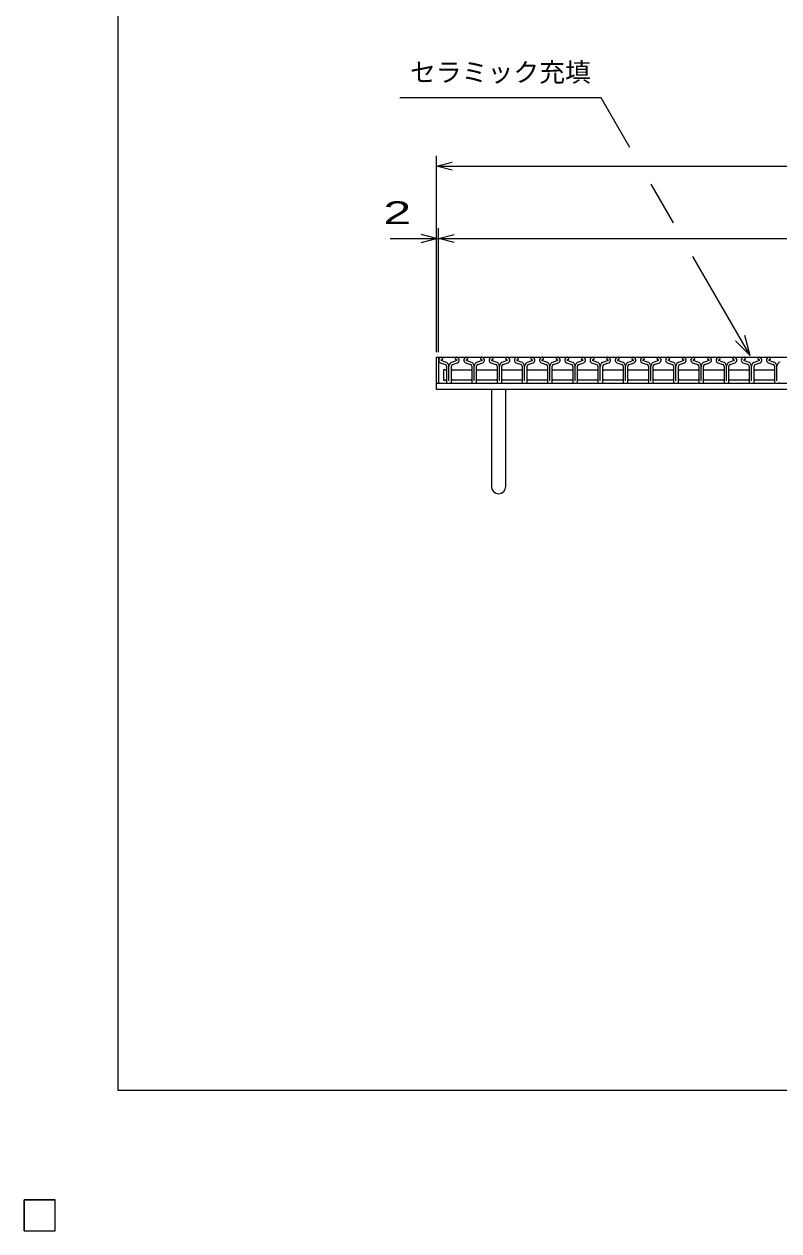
# Model space of a CAD drawing. Units: millimetres, scale not verified. Extents: x -1820 to 1731, y -1282 to 1054.
# Drawn here: x -1820 to -1090, y -1282 to -114 of the extents above; entities that cross this region are included whole.
import ezdxf
from ezdxf.enums import TextEntityAlignment as Align

# ---------------------------------------------------------------- set-up
doc = ezdxf.new("R2010")
doc.units = ezdxf.units.MM
doc.header["$LTSCALE"] = 10
for name, color, linetype, lineweight in [('0_2', 150, 'Continuous', 25), ('16', 3, 'Continuous', 25), ('19', 6, 'Continuous', 25), ('22', 2, 'Continuous', 25)]:
    doc.layers.add(name, color=color, linetype=linetype, lineweight=lineweight)
doc.styles.add('ベクトル', font='')
doc.styles.get('ベクトル').set_extended_font_data('ベクトル')

msp = doc.modelspace()

# ---------------------------------------------------------------- linework, layer by layer
at = {"layer": '0_2'}
for p, q in [((-1729, -1146.5), (-1729, 1053.5)), ((1731, -1146.5), (-1729, -1146.5))]:
    msp.add_line(p, q, dxfattribs=at)
at = {"layer": '0_2', "color": 4}
for p, q in [((-1261.71, -185.73), (-1456.71, -185.73)), ((-1233.92, -233.87), (-1261.71, -185.73)), ((-1191.86, -306.72), (-1213.48, -269.27)), ((-1117.65, -435.26), (-1172.96, -339.46))]:
    msp.add_line(p, q, dxfattribs=at)
at = {"layer": '0_2', "color": 4, "lineweight": 13}
for p, q in [((-1117.65, -435.26), (-1122.82, -415.94)), ((-1131.79, -421.11), (-1117.65, -435.26))]:
    msp.add_line(p, q, dxfattribs=at)
at = {"layer": '16'}
for p, q in [((-1419, -437), (-423, -437)), ((-1419, -437), (-1419, -462)), ((-1417.38, -442.18), (-1412.51, -443.89)), ((-1412.3, -441.53), (-1416.62, -440.01)), ((-1416.46, -439.31), (-1415.02, -438.61)), ((-1415.02, -438.61), (-1415.02, -438.38)), ((-1401.4, -440.01), (-1405.72, -441.53)), ((-1405.51, -443.89), (-1400.64, -442.18)), ((-1403, -438.38), (-1403, -438.61)), ((-1403, -438.61), (-1401.56, -439.31)), ((-1392.98, -442.18), (-1388.11, -443.89)), ((-1387.9, -441.53), (-1392.22, -440.01)), ((-1392.06, -439.31), (-1390.62, -438.61)), ((-1390.62, -438.61), (-1390.62, -438.38)), ((-1377, -440.01), (-1381.32, -441.53)), ((-1381.11, -443.89), (-1376.24, -442.18)), ((-1378.6, -438.38), (-1378.6, -438.61)), ((-1378.6, -438.61), (-1377.16, -439.31)), ((-1368.58, -442.18), (-1363.71, -443.89)), ((-1363.5, -441.53), (-1367.82, -440.01)), ((-1367.66, -439.31), (-1366.22, -438.61)), ((-1366.22, -438.61), (-1366.22, -438.38)), ((-1352.6, -440.01), (-1356.92, -441.53)), ((-1356.71, -443.89), (-1351.84, -442.18)), ((-1354.2, -438.38), (-1354.2, -438.61)), ((-1354.2, -438.61), (-1352.76, -439.31)), ((-1344.18, -442.18), (-1339.31, -443.89)), ((-1339.1, -441.53), (-1343.42, -440.01)), ((-1343.26, -439.31), (-1341.82, -438.61)), ((-1341.82, -438.61), (-1341.82, -438.38)), ((-1328.2, -440.01), (-1332.52, -441.53)), ((-1332.31, -443.89), (-1327.44, -442.18)), ((-1329.8, -438.38), (-1329.8, -438.61)), ((-1329.8, -438.61), (-1328.36, -439.31)), ((-1319.78, -442.18), (-1314.91, -443.89)), ((-1314.7, -441.53), (-1319.02, -440.01)), ((-1318.86, -439.31), (-1317.42, -438.61)), ((-1317.42, -438.61), (-1317.42, -438.38)), ((-1303.8, -440.01), (-1308.12, -441.53)), ((-1307.91, -443.89), (-1303.04, -442.18)), ((-1305.4, -438.38), (-1305.4, -438.61)), ((-1305.4, -438.61), (-1303.96, -439.31)), ((-1295.38, -442.18), (-1290.51, -443.89)), ((-1290.3, -441.53), (-1294.62, -440.01)), ((-1294.46, -439.31), (-1293.02, -438.61)), ((-1293.02, -438.61), (-1293.02, -438.38)), ((-1279.4, -440.01), (-1283.72, -441.53)), ((-1283.51, -443.89), (-1278.64, -442.18)), ((-1281, -438.38), (-1281, -438.61)), ((-1281, -438.61), (-1279.56, -439.31)), ((-1270.98, -442.18), (-1266.11, -443.89)), ((-1265.9, -441.53), (-1270.22, -440.01)), ((-1270.06, -439.31), (-1268.62, -438.61)), ((-1268.62, -438.61), (-1268.62, -438.38)), ((-1255, -440.01), (-1259.32, -441.53)), ((-1259.11, -443.89), (-1254.24, -442.18)), ((-1256.6, -438.38), (-1256.6, -438.61)), ((-1256.6, -438.61), (-1255.16, -439.31)), ((-1246.58, -442.18), (-1241.71, -443.89)), ((-1241.5, -441.53), (-1245.82, -440.01)), ((-1245.66, -439.31), (-1244.22, -438.61)), ((-1244.22, -438.61), (-1244.22, -438.38)), ((-1230.6, -440.01), (-1234.92, -441.53)), ((-1234.71, -443.89), (-1229.84, -442.18)), ((-1232.2, -438.38), (-1232.2, -438.61)), ((-1232.2, -438.61), (-1230.76, -439.31)), ((-1222.18, -442.18), (-1217.31, -443.89)), ((-1217.1, -441.53), (-1221.42, -440.01)), ((-1221.26, -439.31), (-1219.82, -438.61)), ((-1219.82, -438.61), (-1219.82, -438.38)), ((-1206.2, -440.01), (-1210.52, -441.53)), ((-1210.31, -443.89), (-1205.44, -442.18)), ((-1207.8, -438.38), (-1207.8, -438.61)), ((-1207.8, -438.61), (-1206.36, -439.31)), ((-1197.78, -442.18), (-1192.91, -443.89)), ((-1192.7, -441.53), (-1197.02, -440.01)), ((-1196.86, -439.31), (-1195.42, -438.61)), ((-1195.42, -438.61), (-1195.42, -438.38)), ((-1181.8, -440.01), (-1186.12, -441.53)), ((-1185.91, -443.89), (-1181.04, -442.18)), ((-1183.4, -438.38), (-1183.4, -438.61)), ((-1183.4, -438.61), (-1181.96, -439.31)), ((-1173.38, -442.18), (-1168.51, -443.89)), ((-1168.3, -441.53), (-1172.62, -440.01)), ((-1172.46, -439.31), (-1171.02, -438.61)), ((-1171.02, -438.61), (-1171.02, -438.38)), ((-1157.4, -440.01), (-1161.72, -441.53)), ((-1161.51, -443.89), (-1156.64, -442.18)), ((-1159, -438.38), (-1159, -438.61)), ((-1159, -438.61), (-1157.56, -439.31)), ((-1148.98, -442.18), (-1144.11, -443.89)), ((-1143.9, -441.53), (-1148.22, -440.01)), ((-1148.06, -439.31), (-1146.62, -438.61)), ((-1146.62, -438.61), (-1146.62, -438.38)), ((-1133, -440.01), (-1137.32, -441.53)), ((-1137.11, -443.89), (-1132.24, -442.18)), ((-1134.6, -438.38), (-1134.6, -438.61)), ((-1134.6, -438.61), (-1133.16, -439.31)), ((-1124.58, -442.18), (-1119.71, -443.89)), ((-1119.5, -441.53), (-1123.82, -440.01)), ((-1123.66, -439.31), (-1122.22, -438.61)), ((-1122.22, -438.61), (-1122.22, -438.38)), ((-1108.6, -440.01), (-1112.92, -441.53)), ((-1112.71, -443.89), (-1107.84, -442.18)), ((-1110.2, -438.38), (-1110.2, -438.61)), ((-1110.2, -438.61), (-1108.76, -439.31)), ((-1100.18, -442.18), (-1095.31, -443.89)), ((-1095.1, -441.53), (-1099.42, -440.01)), ((-1099.26, -439.31), (-1097.82, -438.61)), ((-1097.82, -438.61), (-1097.82, -438.38)), ((-1412.25, -449), (-1414.25, -449)), ((-1414.25, -449), (-1414.25, -459)), ((-1411.25, -450), (-1412.25, -449)), ((-1411.31, -445.59), (-1411.31, -461.31)), ((-1409, -459.71), (-1409, -445.64)), ((-1406.75, -450), (-1405.75, -449)), ((-1406.71, -461.31), (-1406.71, -445.59)), ((-1405.75, -449), (-1387.85, -449)), ((-1387.85, -449), (-1386.85, -450)), ((-1386.91, -445.59), (-1386.91, -461.31)), ((-1384.6, -459.71), (-1384.6, -445.64)), ((-1382.35, -450), (-1381.35, -449)), ((-1382.31, -461.31), (-1382.31, -445.59)), ((-1381.35, -449), (-1363.45, -449)), ((-1363.45, -449), (-1362.45, -450)), ((-1362.51, -445.59), (-1362.51, -461.31)), ((-1360.2, -459.71), (-1360.2, -445.64)), ((-1357.95, -450), (-1356.95, -449)), ((-1357.91, -461.31), (-1357.91, -445.59)), ((-1356.95, -449), (-1339.05, -449)), ((-1339.05, -449), (-1338.05, -450)), ((-1338.11, -445.59), (-1338.11, -461.31)), ((-1335.8, -459.71), (-1335.8, -445.64)), ((-1333.55, -450), (-1332.55, -449)), ((-1333.51, -461.31), (-1333.51, -445.59)), ((-1332.55, -449), (-1314.65, -449)), ((-1314.65, -449), (-1313.65, -450)), ((-1313.71, -445.59), (-1313.71, -461.31)), ((-1311.4, -459.71), (-1311.4, -445.64)), ((-1309.15, -450), (-1308.15, -449)), ((-1309.11, -461.31), (-1309.11, -445.59)), ((-1308.15, -449), (-1290.25, -449)), ((-1290.25, -449), (-1289.25, -450)), ((-1289.31, -445.59), (-1289.31, -461.31)), ((-1287, -459.71), (-1287, -445.64)), ((-1284.75, -450), (-1283.75, -449)), ((-1284.71, -461.31), (-1284.71, -445.59)), ((-1283.75, -449), (-1265.85, -449)), ((-1265.85, -449), (-1264.85, -450)), ((-1264.91, -445.59), (-1264.91, -461.31)), ((-1262.6, -459.71), (-1262.6, -445.64)), ((-1260.35, -450), (-1259.35, -449)), ((-1260.31, -461.31), (-1260.31, -445.59)), ((-1259.35, -449), (-1241.45, -449)), ((-1241.45, -449), (-1240.45, -450)), ((-1240.51, -445.59), (-1240.51, -461.31)), ((-1238.2, -459.71), (-1238.2, -445.64)), ((-1235.95, -450), (-1234.95, -449)), ((-1235.91, -461.31), (-1235.91, -445.59)), ((-1234.95, -449), (-1217.05, -449)), ((-1217.05, -449), (-1216.05, -450)), ((-1216.11, -445.59), (-1216.11, -461.31)), ((-1213.8, -459.71), (-1213.8, -445.64)), ((-1211.55, -450), (-1210.55, -449)), ((-1211.51, -461.31), (-1211.51, -445.59)), ((-1210.55, -449), (-1192.65, -449)), ((-1192.65, -449), (-1191.65, -450)), ((-1191.71, -445.59), (-1191.71, -461.31)), ((-1189.4, -459.71), (-1189.4, -445.64)), ((-1187.15, -450), (-1186.15, -449)), ((-1187.11, -461.31), (-1187.11, -445.59)), ((-1186.15, -449), (-1168.25, -449)), ((-1168.25, -449), (-1167.25, -450)), ((-1167.31, -445.59), (-1167.31, -461.31)), ((-1165, -459.71), (-1165, -445.64)), ((-1162.75, -450), (-1161.75, -449)), ((-1162.71, -461.31), (-1162.71, -445.59)), ((-1161.75, -449), (-1143.85, -449)), ((-1143.85, -449), (-1142.85, -450)), ((-1142.91, -445.59), (-1142.91, -461.31)), ((-1140.6, -459.71), (-1140.6, -445.64)), ((-1138.35, -450), (-1137.35, -449)), ((-1138.31, -461.31), (-1138.31, -445.59)), ((-1137.35, -449), (-1119.45, -449)), ((-1119.45, -449), (-1118.45, -450)), ((-1118.51, -445.59), (-1118.51, -461.31)), ((-1116.2, -459.71), (-1116.2, -445.64)), ((-1113.95, -450), (-1112.95, -449)), ((-1113.91, -461.31), (-1113.91, -445.59)), ((-1112.95, -449), (-1095.05, -449)), ((-1095.05, -449), (-1094.05, -450)), ((-1094.11, -445.59), (-1094.11, -461.31)), ((-1091.8, -459.71), (-1091.8, -445.64)), ((-1419, -462), (-423, -462)), ((-1414.25, -459), (-1412.25, -459)), ((-1412.25, -459), (-1411.25, -458)), ((-1410.61, -462.01), (-1407.41, -462.01)), ((-1405.75, -459), (-1406.75, -458)), ((-1387.85, -459), (-1405.75, -459)), ((-1386.85, -458), (-1387.85, -459)), ((-1386.21, -462.01), (-1383.01, -462.01)), ((-1381.35, -459), (-1382.35, -458)), ((-1363.45, -459), (-1381.35, -459)), ((-1362.45, -458), (-1363.45, -459)), ((-1361.81, -462.01), (-1358.61, -462.01)), ((-1356.95, -459), (-1357.95, -458)), ((-1339.05, -459), (-1356.95, -459)), ((-1338.05, -458), (-1339.05, -459)), ((-1337.41, -462.01), (-1334.21, -462.01)), ((-1332.55, -459), (-1333.55, -458)), ((-1314.65, -459), (-1332.55, -459)), ((-1313.65, -458), (-1314.65, -459)), ((-1313.01, -462.01), (-1309.81, -462.01)), ((-1308.15, -459), (-1309.15, -458)), ((-1290.25, -459), (-1308.15, -459)), ((-1289.25, -458), (-1290.25, -459)), ((-1288.61, -462.01), (-1285.41, -462.01)), ((-1283.75, -459), (-1284.75, -458)), ((-1265.85, -459), (-1283.75, -459)), ((-1264.85, -458), (-1265.85, -459)), ((-1264.21, -462.01), (-1261.01, -462.01)), ((-1259.35, -459), (-1260.35, -458)), ((-1241.45, -459), (-1259.35, -459)), ((-1240.45, -458), (-1241.45, -459)), ((-1239.81, -462.01), (-1236.61, -462.01)), ((-1234.95, -459), (-1235.95, -458)), ((-1217.05, -459), (-1234.95, -459)), ((-1216.05, -458), (-1217.05, -459)), ((-1215.41, -462.01), (-1212.21, -462.01)), ((-1210.55, -459), (-1211.55, -458)), ((-1192.65, -459), (-1210.55, -459)), ((-1191.65, -458), (-1192.65, -459)), ((-1191.01, -462.01), (-1187.81, -462.01)), ((-1186.15, -459), (-1187.15, -458)), ((-1168.25, -459), (-1186.15, -459)), ((-1167.25, -458), (-1168.25, -459)), ((-1166.61, -462.01), (-1163.41, -462.01)), ((-1161.75, -459), (-1162.75, -458)), ((-1143.85, -459), (-1161.75, -459)), ((-1142.85, -458), (-1143.85, -459)), ((-1142.21, -462.01), (-1139.01, -462.01)), ((-1137.35, -459), (-1138.35, -458)), ((-1119.45, -459), (-1137.35, -459)), ((-1118.45, -458), (-1119.45, -459)), ((-1117.81, -462.01), (-1114.61, -462.01)), ((-1112.95, -459), (-1113.95, -458)), ((-1095.05, -459), (-1112.95, -459)), ((-1094.05, -458), (-1095.05, -459)), ((-1093.41, -462.01), (-1090.21, -462.01)), ((-1820, -1252.5), (-1790, -1252.5)), ((-1820, -1282.5), (-1820, -1252.5)), ((-1820, -1252.5), (-1790, -1252.5)), ((-1820, -1282.5), (-1820, -1252.5)), ((-1820, -1252.5), (-1790, -1252.5)), ((-1820, -1282.5), (-1820, -1252.5)), ((-1820, -1252.5), (-1790, -1252.5)), ((-1820, -1282.5), (-1820, -1252.5)), ((-1820, -1252.5), (-1790, -1252.5)), ((-1820, -1282.5), (-1820, -1252.5)), ((-1790, -1282.5), (-1790, -1252.5)), ((-1790, -1282.5), (-1790, -1252.5)), ((-1790, -1282.5), (-1790, -1252.5)), ((-1790, -1282.5), (-1790, -1252.5)), ((-1790, -1282.5), (-1790, -1252.5)), ((-1820, -1282.5), (-1790, -1282.5)), ((-1820, -1282.5), (-1790, -1282.5)), ((-1820, -1282.5), (-1790, -1282.5)), ((-1820, -1282.5), (-1790, -1282.5)), ((-1820, -1282.5), (-1790, -1282.5))]:
    msp.add_line(p, q, dxfattribs=at)
for centre, radius, start, end in [((-1416.31, -439.7), 2.7, 90.98, 246.68), ((-1416.29, -439.72), 0.44, 111.91, 222.33), ((-1416.47, -438.45), 1.45, 2.5, 85.55), ((-1413.59, -445.94), 4.6, 3.78, 73.7), ((-1404.43, -445.94), 4.6, 106.3, 176.22), ((-1401.55, -438.45), 1.45, 94.45, 177.5), ((-1401.71, -439.7), 2.7, 293.32, 89.02002), ((-1401.73, -439.72), 0.44, 317.67, 68.08999), ((-1391.91, -439.7), 2.7, 90.98, 246.68), ((-1391.89, -439.72), 0.44, 111.91, 222.33), ((-1392.07, -438.45), 1.45, 2.5, 85.55), ((-1389.19, -445.94), 4.6, 3.78, 73.7), ((-1380.03, -445.94), 4.6, 106.3, 176.22), ((-1377.15, -438.45), 1.45, 94.45, 177.5), ((-1377.31, -439.7), 2.7, 293.32, 89.02002), ((-1377.33, -439.72), 0.44, 317.67, 68.08999), ((-1367.51, -439.7), 2.7, 90.98, 246.68), ((-1367.49, -439.72), 0.44, 111.91, 222.33), ((-1367.67, -438.45), 1.45, 2.5, 85.55), ((-1364.79, -445.94), 4.6, 3.78, 73.7), ((-1355.63, -445.94), 4.6, 106.3, 176.22), ((-1352.75, -438.45), 1.45, 94.45, 177.5), ((-1352.91, -439.7), 2.7, 293.32, 89.02002), ((-1352.93, -439.72), 0.44, 317.67, 68.08999), ((-1343.11, -439.7), 2.7, 90.98, 246.68), ((-1343.09, -439.72), 0.44, 111.91, 222.33), ((-1343.27, -438.45), 1.45, 2.5, 85.55), ((-1340.39, -445.94), 4.6, 3.78, 73.7), ((-1331.23, -445.94), 4.6, 106.3, 176.22), ((-1328.35, -438.45), 1.45, 94.45, 177.5), ((-1328.51, -439.7), 2.7, 293.32, 89.02002), ((-1328.53, -439.72), 0.44, 317.67, 68.08999), ((-1318.71, -439.7), 2.7, 90.98, 246.68), ((-1318.69, -439.72), 0.44, 111.91, 222.33), ((-1318.87, -438.45), 1.45, 2.5, 85.55), ((-1315.99, -445.94), 4.6, 3.78, 73.7), ((-1306.83, -445.94), 4.6, 106.3, 176.22), ((-1303.95, -438.45), 1.45, 94.45, 177.5), ((-1304.11, -439.7), 2.7, 293.32, 89.02002), ((-1304.13, -439.72), 0.44, 317.67, 68.08999), ((-1294.31, -439.7), 2.7, 90.98, 246.68), ((-1294.29, -439.72), 0.44, 111.91, 222.33), ((-1294.47, -438.45), 1.45, 2.5, 85.55), ((-1291.59, -445.94), 4.6, 3.78, 73.7), ((-1282.43, -445.94), 4.6, 106.3, 176.22), ((-1279.55, -438.45), 1.45, 94.45, 177.5), ((-1279.71, -439.7), 2.7, 293.32, 89.02002), ((-1279.73, -439.72), 0.44, 317.67, 68.08999), ((-1269.91, -439.7), 2.7, 90.98, 246.68), ((-1269.89, -439.72), 0.44, 111.91, 222.33), ((-1270.07, -438.45), 1.45, 2.5, 85.55), ((-1267.19, -445.94), 4.6, 3.78, 73.7), ((-1258.03, -445.94), 4.6, 106.3, 176.22), ((-1255.15, -438.45), 1.45, 94.45, 177.5), ((-1255.31, -439.7), 2.7, 293.32, 89.02002), ((-1255.33, -439.72), 0.44, 317.67, 68.08999), ((-1245.51, -439.7), 2.7, 90.98, 246.68), ((-1245.49, -439.72), 0.44, 111.91, 222.33), ((-1245.67, -438.45), 1.45, 2.5, 85.55), ((-1242.79, -445.94), 4.6, 3.78, 73.7), ((-1233.63, -445.94), 4.6, 106.3, 176.22), ((-1230.75, -438.45), 1.45, 94.45, 177.5), ((-1230.91, -439.7), 2.7, 293.32, 89.02002), ((-1230.93, -439.72), 0.44, 317.67, 68.08999), ((-1221.11, -439.7), 2.7, 90.98, 246.68), ((-1221.09, -439.72), 0.44, 111.91, 222.33), ((-1221.27, -438.45), 1.45, 2.5, 85.55), ((-1218.39, -445.94), 4.6, 3.78, 73.7), ((-1209.23, -445.94), 4.6, 106.3, 176.22), ((-1206.35, -438.45), 1.45, 94.45, 177.5), ((-1206.51, -439.7), 2.7, 293.32, 89.02002), ((-1206.53, -439.72), 0.44, 317.67, 68.08999), ((-1196.71, -439.7), 2.7, 90.98, 246.68), ((-1196.69, -439.72), 0.44, 111.91, 222.33), ((-1196.87, -438.45), 1.45, 2.5, 85.55), ((-1193.99, -445.94), 4.6, 3.78, 73.7), ((-1184.83, -445.94), 4.6, 106.3, 176.22), ((-1181.95, -438.45), 1.45, 94.45, 177.5), ((-1182.11, -439.7), 2.7, 293.32, 89.02002), ((-1182.13, -439.72), 0.44, 317.67, 68.08999), ((-1172.31, -439.7), 2.7, 90.98, 246.68), ((-1172.29, -439.72), 0.44, 111.91, 222.33), ((-1172.47, -438.45), 1.45, 2.5, 85.55), ((-1169.59, -445.94), 4.6, 3.78, 73.7), ((-1160.43, -445.94), 4.6, 106.3, 176.22), ((-1157.55, -438.45), 1.45, 94.45, 177.5), ((-1157.71, -439.7), 2.7, 293.32, 89.02002), ((-1157.73, -439.72), 0.44, 317.67, 68.08999), ((-1147.91, -439.7), 2.7, 90.98, 246.68), ((-1147.89, -439.72), 0.44, 111.91, 222.33), ((-1148.07, -438.45), 1.45, 2.5, 85.55), ((-1145.19, -445.94), 4.6, 3.78, 73.7), ((-1136.03, -445.94), 4.6, 106.3, 176.22), ((-1133.15, -438.45), 1.45, 94.45, 177.5), ((-1133.31, -439.7), 2.7, 293.32, 89.02002), ((-1133.33, -439.72), 0.44, 317.67, 68.08999), ((-1123.51, -439.7), 2.7, 90.98, 246.68), ((-1123.49, -439.72), 0.44, 111.91, 222.33), ((-1123.67, -438.45), 1.45, 2.5, 85.55), ((-1120.79, -445.94), 4.6, 3.78, 73.7), ((-1111.63, -445.94), 4.6, 106.3, 176.22), ((-1108.75, -438.45), 1.45, 94.45, 177.5), ((-1108.91, -439.7), 2.7, 293.32, 89.02002), ((-1108.93, -439.72), 0.44, 317.67, 68.08999), ((-1099.11, -439.7), 2.7, 90.98, 246.68), ((-1099.09, -439.72), 0.44, 111.91, 222.33), ((-1099.27, -438.45), 1.45, 2.5, 85.55), ((-1096.39, -445.94), 4.6, 3.78, 73.7), ((-1087.23, -445.94), 4.6, 106.3, 176.22), ((-1413.11, -445.59), 1.8, 0, 70.58), ((-1404.91, -445.59), 1.8, 109.42, 180), ((-1388.71, -445.59), 1.8, 0, 70.58), ((-1380.51, -445.59), 1.8, 109.42, 180), ((-1364.31, -445.59), 1.8, 0, 70.58), ((-1356.11, -445.59), 1.8, 109.42, 180), ((-1339.91, -445.59), 1.8, 0, 70.58), ((-1331.71, -445.59), 1.8, 109.42, 180), ((-1315.51, -445.59), 1.8, 0, 70.58), ((-1307.31, -445.59), 1.8, 109.42, 180), ((-1291.11, -445.59), 1.8, 0, 70.58), ((-1282.91, -445.59), 1.8, 109.42, 180), ((-1266.71, -445.59), 1.8, 0, 70.58), ((-1258.51, -445.59), 1.8, 109.42, 180), ((-1242.31, -445.59), 1.8, 0, 70.58), ((-1234.11, -445.59), 1.8, 109.42, 180), ((-1217.91, -445.59), 1.8, 0, 70.58), ((-1209.71, -445.59), 1.8, 109.42, 180), ((-1193.51, -445.59), 1.8, 0, 70.58), ((-1185.31, -445.59), 1.8, 109.42, 180), ((-1169.11, -445.59), 1.8, 0, 70.58), ((-1160.91, -445.59), 1.8, 109.42, 180), ((-1144.71, -445.59), 1.8, 0, 70.58), ((-1136.51, -445.59), 1.8, 109.42, 180), ((-1120.31, -445.59), 1.8, 0, 70.58), ((-1112.11, -445.59), 1.8, 109.42, 180), ((-1095.91, -445.59), 1.8, 0, 70.58), ((-1410.61, -461.31), 0.7, 180, 270), ((-1407.41, -461.31), 0.7, 270, 0), ((-1386.21, -461.31), 0.7, 180, 270), ((-1383.01, -461.31), 0.7, 270, 0), ((-1361.81, -461.31), 0.7, 180, 270), ((-1358.61, -461.31), 0.7, 270, 0), ((-1337.41, -461.31), 0.7, 180, 270), ((-1334.21, -461.31), 0.7, 270, 0), ((-1313.01, -461.31), 0.7, 180, 270), ((-1309.81, -461.31), 0.7, 270, 0), ((-1288.61, -461.31), 0.7, 180, 270), ((-1285.41, -461.31), 0.7, 270, 0), ((-1264.21, -461.31), 0.7, 180, 270), ((-1261.01, -461.31), 0.7, 270, 0), ((-1239.81, -461.31), 0.7, 180, 270), ((-1236.61, -461.31), 0.7, 270, 0), ((-1215.41, -461.31), 0.7, 180, 270), ((-1212.21, -461.31), 0.7, 270, 0), ((-1191.01, -461.31), 0.7, 180, 270), ((-1187.81, -461.31), 0.7, 270, 0), ((-1166.61, -461.31), 0.7, 180, 270), ((-1163.41, -461.31), 0.7, 270, 0), ((-1142.21, -461.31), 0.7, 180, 270), ((-1139.01, -461.31), 0.7, 270, 0), ((-1117.81, -461.31), 0.7, 180, 270), ((-1114.61, -461.31), 0.7, 270, 0), ((-1093.41, -461.31), 0.7, 180, 270), ((-1090.21, -461.31), 0.7, 270, 0)]:
    msp.add_arc(centre, radius, start, end, dxfattribs=at)
at = {"layer": '19'}
for p, q in [((-1421, -462), (-1421, -437)), ((-1421, -437), (-1419, -437)), ((-1421, -462), (-421, -462)), ((-1421, -468), (-1421, -462)), ((-421, -468), (-1421, -468)), ((-1368, -468), (-1368, -562)), ((-1354, -562), (-1354, -468))]:
    msp.add_line(p, q, dxfattribs=at)
msp.add_arc((-1361, -562), 7, 180, 0, dxfattribs=at)
at = {"layer": '22', "color": 4}
for p, q in [((-1421, -432), (-1421, -242)), ((-1421, -252), (-1406, -248)), ((-1406, -256), (-1421, -252)), ((-1421, -252), (-421, -252)), ((-1421, -432), (-1421, -312)), ((-1419, -432), (-1419, -312)), ((-1466, -322), (-1421, -322)), ((-1421, -322), (-1436, -318)), ((-1436, -326), (-1421, -322)), ((-1421, -322), (-1419, -322)), ((-1419, -322), (-1404, -318)), ((-1404, -326), (-1419, -322)), ((-1419, -322), (-423, -322))]:
    msp.add_line(p, q, dxfattribs=at)
at = {"layer": '22'}
for p, q in [((-1790, -1252.5), (-1820, -1252.5)), ((-1820, -1252.5), (-1820, -1282.5)), ((-1790, -1252.5), (-1820, -1252.5)), ((-1820, -1252.5), (-1820, -1282.5)), ((-1790, -1252.5), (-1820, -1252.5)), ((-1820, -1252.5), (-1820, -1282.5)), ((-1790, -1282.5), (-1790, -1252.5)), ((-1790, -1282.5), (-1790, -1252.5)), ((-1790, -1282.5), (-1790, -1252.5)), ((-1820, -1282.5), (-1790, -1282.5)), ((-1820, -1282.5), (-1790, -1282.5)), ((-1820, -1282.5), (-1790, -1282.5))]:
    msp.add_line(p, q, dxfattribs=at)

# ---------------------------------------------------------------- texts
at = {"layer": '0_2', "color": 2, "style": 'ベクトル'}
msp.add_text('セラミック充填', height=18.33, dxfattribs=at).set_placement((-1271.71, -175.73), align=Align.BOTTOM_RIGHT)
at = {"layer": '22', "style": 'ベクトル', "width": 1.65}
msp.add_text(' 2 ', height=21.99, dxfattribs=at).set_placement((-1486, -297), align=Align.MIDDLE_LEFT)

doc.saveas('drawing.dxf')
